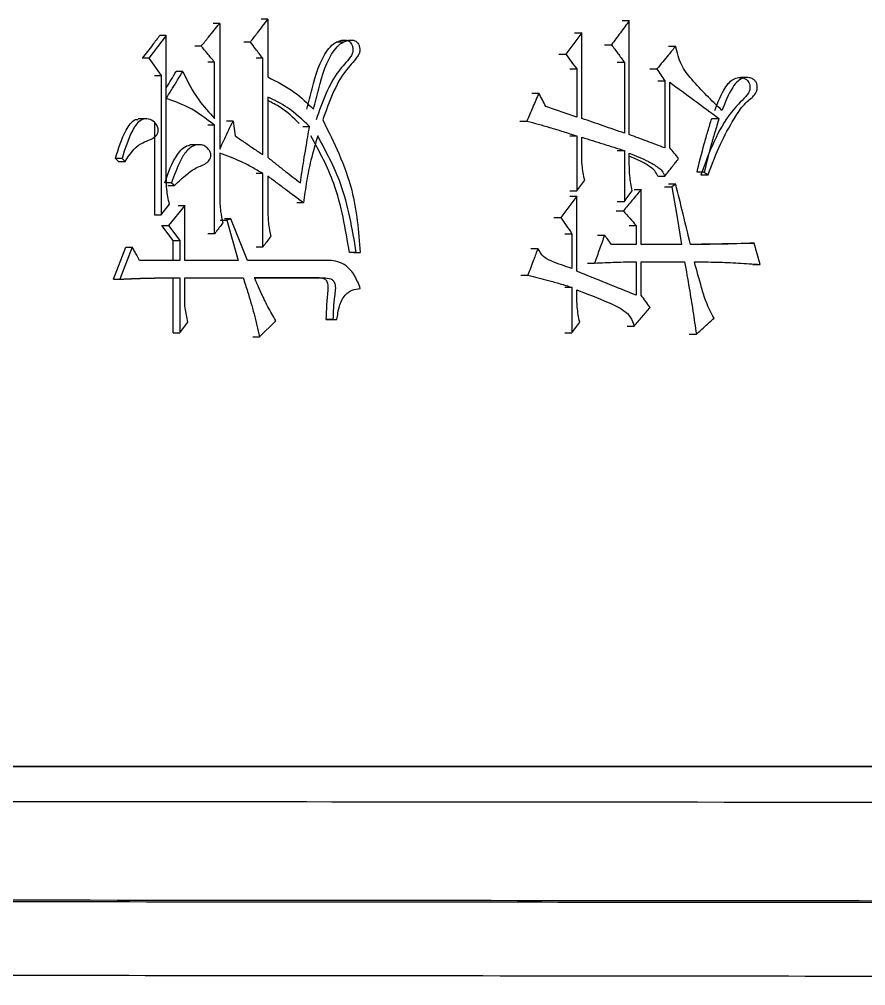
# Model space of a CAD drawing. Header units: millimetres. Extents: x 2271 to 4415, y 823 to 2339.
# Drawn here: x 3161.95 to 3168.79, y 1039.03 to 1046.84 of the extents above; entities that cross this region are included whole.
import ezdxf

# ---------------------------------------------------------------- set-up
doc = ezdxf.new("R2010")
doc.units = ezdxf.units.MM

msp = doc.modelspace()

# ---------------------------------------------------------------- linework, layer by layer
at = {"color": 7, "linetype": 'Continuous', "lineweight": 25}
for p, q in [((3163.956, 1046.8378), (3163.9021, 1046.8378)), ((3163.956, 1046.8378), (3163.956, 1046.3726)), ((3166.8194, 1046.827), (3166.8768, 1046.827)), ((3166.8768, 1045.9075), (3166.8768, 1046.827)), ((3163.5677, 1046.8053), (3163.5143, 1046.8053)), ((3163.5677, 1046.8053), (3163.5677, 1045.7885)), ((3163.1363, 1046.708), (3162.9949, 1046.5241)), ((3163.1363, 1046.708), (3163.0835, 1046.708)), ((3163.1363, 1046.1996), (3163.1363, 1046.708)), ((3166.4352, 1046.7296), (3166.4922, 1046.7296)), ((3166.4922, 1046.0373), (3166.4922, 1046.7296)), ((3163.4186, 1046.6214), (3163.3654, 1046.6214)), ((3163.8157, 1046.6539), (3163.762, 1046.6539)), ((3164.5638, 1046.6527), (3164.5088, 1046.6527)), ((3166.6755, 1046.6323), (3166.7328, 1046.6323)), ((3167.194, 1046.6215), (3167.2519, 1046.6215)), ((3162.9949, 1046.5241), (3162.9423, 1046.5241)), ((3162.9949, 1046.5241), (3163.0948, 1046.3835)), ((3163.9148, 1046.5241), (3163.8609, 1046.5241)), ((3163.9148, 1045.7452), (3163.9148, 1046.5241)), ((3166.3068, 1046.5566), (3166.3636, 1046.5566)), ((3163.5263, 1046.4916), (3163.473, 1046.4916)), ((3163.5263, 1046.0373), (3163.5263, 1046.4916)), ((3166.3951, 1046.4376), (3166.452, 1046.4376)), ((3166.452, 1046.4376), (3166.452, 1046.0481)), ((3166.8368, 1046.4917), (3166.8368, 1045.9183)), ((3167.0427, 1046.4376), (3167.1004, 1046.4376)), ((3163.042, 1046.3835), (3163.0948, 1046.3835)), ((3163.0948, 1046.3835), (3163.0948, 1045.2585)), ((3163.2693, 1046.4159), (3163.2162, 1046.4159)), ((3167.8332, 1046.3671), (3167.7743, 1046.3671)), ((3167.1065, 1046.3402), (3167.1642, 1046.3402)), ((3167.1642, 1046.3402), (3167.1642, 1045.7993)), ((3167.2041, 1045.7993), (3167.2041, 1046.3294)), ((3163.956, 1046.2104), (3163.956, 1045.7236)), ((3166.0897, 1046.2429), (3166.1462, 1046.2429)), ((3163.1363, 1045.5613), (3163.1363, 1046.1994)), ((3162.9624, 1046.0338), (3162.9095, 1046.0338)), ((3163.042, 1046.004), (3163.042, 1045.2585)), ((3163.5263, 1045.9832), (3163.473, 1045.9832)), ((3163.5263, 1045.107), (3163.5263, 1045.9832)), ((3163.6752, 1046.0157), (3163.6217, 1046.0157)), ((3164.2392, 1045.9724), (3164.2935, 1045.9724)), ((3165.993, 1046.0157), (3166.0494, 1046.0157)), ((3167.5432, 1046.0373), (3167.6015, 1046.0373)), ((3166.452, 1045.8967), (3166.452, 1045.4532)), ((3163.3807, 1045.8231), (3163.3272, 1045.8231)), ((3166.4922, 1045.7561), (3166.4922, 1045.8859)), ((3163.5677, 1045.7561), (3163.5677, 1045.4099)), ((3166.7795, 1045.7777), (3166.8368, 1045.7777)), ((3166.8368, 1045.7777), (3166.8368, 1045.3667)), ((3166.8768, 1045.6695), (3166.8768, 1045.7561)), ((3162.751, 1045.6911), (3162.7259, 1045.7128)), ((3162.751, 1045.6911), (3162.8034, 1045.6911)), ((3162.7783, 1045.7128), (3162.8034, 1045.6911)), ((3163.9148, 1045.5938), (3163.8609, 1045.5938)), ((3163.9148, 1044.9988), (3163.9148, 1045.5938)), ((3167.4825, 1045.6046), (3167.4243, 1045.6046)), ((3167.4825, 1045.6046), (3167.5142, 1045.583)), ((3163.956, 1045.5722), (3163.956, 1045.3017)), ((3167.1061, 1045.5721), (3167.1642, 1045.5721)), ((3167.2519, 1045.5073), (3167.194, 1045.5073)), ((3167.2519, 1045.5073), (3167.22, 1045.4856)), ((3163.1498, 1045.4965), (3163.2028, 1045.4965)), ((3166.9152, 1045.464), (3166.9727, 1045.464)), ((3166.9727, 1045.0205), (3166.9727, 1045.464)), ((3167.1622, 1045.4856), (3167.22, 1045.4856)), ((3163.0948, 1045.2585), (3163.1613, 1045.345)), ((3164.2442, 1045.3558), (3164.19, 1045.3558)), ((3166.3951, 1045.4099), (3166.452, 1045.4099)), ((3166.452, 1044.8042), (3166.452, 1045.4099)), ((3163.2859, 1045.3342), (3163.153, 1045.1719)), ((3163.2328, 1045.3342), (3163.2859, 1045.3342)), ((3163.2859, 1044.8907), (3163.2859, 1045.3342)), ((3166.7715, 1045.2909), (3166.8289, 1045.2909)), ((3163.042, 1045.2585), (3163.0948, 1045.2585)), ((3163.5722, 1045.2152), (3163.6256, 1045.2152)), ((3163.6587, 1045.226), (3163.6052, 1045.226)), ((3163.6587, 1045.226), (3163.6256, 1045.2152)), ((3163.6256, 1045.2152), (3163.7166, 1044.8907)), ((3163.7909, 1044.8907), (3163.6587, 1045.226)), ((3166.2666, 1045.2368), (3166.3234, 1045.2368)), ((3163.1001, 1045.1719), (3163.153, 1045.1719)), ((3163.1914, 1045.0529), (3163.1001, 1045.1719)), ((3163.153, 1045.1719), (3163.2443, 1045.0529)), ((3166.8753, 1045.1719), (3166.9328, 1045.1719)), ((3166.9328, 1045.1719), (3166.9328, 1045.0205)), ((3163.1914, 1045.0529), (3163.2443, 1045.0529)), ((3163.1914, 1044.8907), (3163.1914, 1045.0529)), ((3163.2443, 1045.0529), (3163.2443, 1044.8907)), ((3163.5263, 1045.107), (3163.473, 1045.107)), ((3166.355, 1045.107), (3166.4119, 1045.107)), ((3166.4119, 1045.107), (3166.4119, 1044.8258)), ((3166.6195, 1045.0962), (3166.6767, 1045.0962)), ((3167.692, 1045.0264), (3167.8275, 1045.0313)), ((3167.8275, 1045.0313), (3167.8865, 1045.0313)), ((3162.7093, 1044.7392), (3162.8092, 1044.9988)), ((3162.8617, 1044.9988), (3162.7616, 1044.7392)), ((3162.8092, 1044.9988), (3162.8617, 1044.9988)), ((3163.9148, 1044.9988), (3163.8609, 1044.9988)), ((3164.6707, 1044.9556), (3164.6159, 1044.9556)), ((3164.6487, 1044.9556), (3164.7035, 1044.9556)), ((3164.6708, 1044.9556), (3164.7035, 1044.9556)), ((3166.0817, 1044.9882), (3166.1382, 1044.9882)), ((3166.9328, 1045.0205), (3166.7328, 1045.0205)), ((3167.2996, 1045.0205), (3166.9727, 1045.0205)), ((3163.2443, 1044.8907), (3162.92, 1044.8907)), ((3163.7166, 1044.8907), (3163.2859, 1044.8907)), ((3164.4496, 1044.8907), (3163.7909, 1044.8907)), ((3166.9328, 1044.8799), (3166.9328, 1044.6094)), ((3166.9727, 1044.8799), (3167.3235, 1044.8799)), ((3166.9727, 1044.6094), (3166.9727, 1044.8799)), ((3167.2655, 1044.8799), (3167.3235, 1044.8799)), ((3166.5394, 1044.8691), (3166.5965, 1044.8691)), ((3167.8752, 1044.8582), (3167.9339, 1044.8582)), ((3162.7093, 1044.7392), (3162.7616, 1044.7392)), ((3163.1914, 1044.3065), (3163.1914, 1044.75)), ((3163.2443, 1044.75), (3163.2444, 1044.3065)), ((3163.2859, 1044.75), (3163.7579, 1044.75)), ((3163.2859, 1044.5229), (3163.2859, 1044.75)), ((3163.7043, 1044.75), (3163.7579, 1044.75)), ((3163.8487, 1044.75), (3164.4085, 1044.7501)), ((3164.354, 1044.75), (3163.8487, 1044.75)), ((3164.3543, 1044.75), (3164.4088, 1044.7501)), ((3166.0011, 1044.7717), (3166.0575, 1044.7717)), ((3166.4119, 1044.6743), (3166.4119, 1044.3066)), ((3166.452, 1044.6094), (3166.452, 1044.6527)), ((3163.3108, 1044.3931), (3163.2859, 1044.5229)), ((3164.4824, 1044.4147), (3164.4279, 1044.4147)), ((3164.4606, 1044.4147), (3164.5152, 1044.4147)), ((3164.4824, 1044.4147), (3164.5152, 1044.4147)), ((3163.2444, 1044.3065), (3163.3108, 1044.3931)), ((3163.89, 1044.2741), (3164.022, 1044.4039)), ((3166.8593, 1044.3606), (3166.9168, 1044.3606)), ((3163.8362, 1044.2741), (3163.89, 1044.2741)), ((3167.3608, 1044.2957), (3167.4189, 1044.2957))]:
    msp.add_line(p, q, dxfattribs=at)
at = {"color": 7, "linetype": 'Continuous', "lineweight": 25, "flags": 128}
for points in [[(3166.7795, 1046.4917), (3166.808, 1046.4917), (3166.8368, 1046.4917)], [(3163.6752, 1046.0157), (3163.6835, 1045.9562), (3163.6918, 1045.8967)], [(3166.3951, 1045.8967), (3166.4112, 1045.8967), (3166.4274, 1045.8967), (3166.452, 1045.8967)], [(3162.7783, 1045.7128), (3162.7586, 1045.7128), (3162.7422, 1045.7128), (3162.7259, 1045.7128)], [(3167.456, 1045.583), (3167.4703, 1045.583), (3167.485, 1045.583), (3167.4996, 1045.583), (3167.5142, 1045.583)], [(3163.1779, 1045.5181), (3163.1586, 1045.5181), (3163.1418, 1045.5181), (3163.125, 1045.5181)], [(3163.1779, 1045.5181), (3163.1903, 1045.5073), (3163.2028, 1045.4965)], [(3166.3951, 1045.4532), (3166.4093, 1045.4532), (3166.4237, 1045.4532), (3166.452, 1045.4532)], [(3167.22, 1045.4856), (3167.2598, 1045.2531), (3167.2996, 1045.0205)], [(3166.7795, 1045.3667), (3166.7938, 1045.3667), (3166.8083, 1045.3667), (3166.8368, 1045.3667)], [(3167.9339, 1044.8582), (3167.9102, 1044.9448), (3167.8865, 1045.0313)], [(3166.355, 1044.6743), (3166.3694, 1044.6743), (3166.3841, 1044.6743), (3166.4119, 1044.6743)], [(3163.1914, 1044.3065), (3163.2046, 1044.3065), (3163.2179, 1044.3065), (3163.2444, 1044.3065)], [(3166.355, 1044.3066), (3166.3692, 1044.3066), (3166.3836, 1044.3066), (3166.4119, 1044.3066)]]:
    msp.add_lwpolyline(points, dxfattribs=at)
at = {"color": 7, "linetype": 'Continuous', "lineweight": 25}
for points, knots in [([(3163.8157, 1046.6539), (3163.8348, 1046.6789), (3163.8677, 1046.722), (3163.9144, 1046.7833), (3163.9421, 1046.8196), (3163.956, 1046.8378)], [0, 0, 0, 0, 0.407195, 0.703597, 1, 1, 1, 1]), ([(3166.8768, 1046.827), (3166.8528, 1046.7945), (3166.8049, 1046.7296), (3166.7568, 1046.6647), (3166.7328, 1046.6323)], [0, 0, 0, 0, 0.5, 1, 1, 1, 1]), ([(3163.4186, 1046.6214), (3163.4383, 1046.6457), (3163.473, 1046.6885), (3163.5227, 1046.7498), (3163.5527, 1046.7868), (3163.5677, 1046.8053)], [0, 0, 0, 0, 0.396526, 0.698263, 1, 1, 1, 1]), ([(3163.0835, 1046.708), (3163.0643, 1046.683), (3163.0312, 1046.6399), (3162.9841, 1046.5786), (3162.9562, 1046.5422), (3162.9423, 1046.5241)], [0, 0, 0, 0, 0.407433, 0.703716, 1, 1, 1, 1]), ([(3164.272, 1046.113), (3164.2857, 1046.1676), (3164.3267, 1046.3324), (3164.3824, 1046.5277), (3164.4851, 1046.644), (3164.5371, 1046.6667), (3164.5778, 1046.672), (3164.6036, 1046.6671), (3164.6217, 1046.6551), (3164.6344, 1046.6375), (3164.643, 1046.6147), (3164.646, 1046.5876), (3164.6395, 1046.5572), (3164.6006, 1046.4991), (3164.5127, 1046.412), (3164.4205, 1046.2374), (3164.3714, 1046.0987), (3164.3457, 1046.0264)], [0, 0, 0, 0, 0.113914, 0.343514, 0.39365, 0.444093, 0.471622, 0.490424, 0.505143, 0.519852, 0.535775, 0.554403, 0.572991, 0.596467, 0.700314, 0.843728, 1, 1, 1, 1]), ([(3164.3264, 1046.113), (3164.3401, 1046.1676), (3164.3812, 1046.3324), (3164.437, 1046.5277), (3164.5398, 1046.6441), (3164.5919, 1046.6667), (3164.6327, 1046.672), (3164.6585, 1046.667), (3164.6766, 1046.6551), (3164.6893, 1046.6374), (3164.6979, 1046.6146), (3164.7008, 1046.5876), (3164.6944, 1046.5571), (3164.6554, 1046.499), (3164.5673, 1046.4119), (3164.4751, 1046.2373), (3164.4259, 1046.0987), (3164.4002, 1046.0264)], [0, 0, 0, 0, 0.113866, 0.34337, 0.39359, 0.444116, 0.471653, 0.490478, 0.50521, 0.519932, 0.535866, 0.554481, 0.573032, 0.596509, 0.70042, 0.843829, 1, 1, 1, 1]), ([(3166.4922, 1046.7296), (3166.4708, 1046.7008), (3166.4279, 1046.6431), (3166.3851, 1046.5854), (3166.3636, 1046.5566)], [0, 0, 0, 0, 0.5, 1, 1, 1, 1]), ([(3163.5263, 1046.4916), (3163.5163, 1046.5037), (3163.4964, 1046.5277), (3163.4605, 1046.571), (3163.4345, 1046.6022), (3163.4186, 1046.6214)], [0, 0, 0, 0, 0.277776, 0.555554, 1, 1, 1, 1]), ([(3163.9148, 1046.5241), (3163.9052, 1046.5366), (3163.8862, 1046.5615), (3163.8532, 1046.6048), (3163.8297, 1046.6356), (3163.8157, 1046.6539)], [0, 0, 0, 0, 0.2884326, 0.5768652, 1, 1, 1, 1]), ([(3166.7328, 1046.6323), (3166.7501, 1046.6088), (3166.7848, 1046.562), (3166.8195, 1046.5151), (3166.8368, 1046.4917)], [0, 0, 0, 0, 0.499999, 1, 1, 1, 1]), ([(3167.2519, 1046.6215), (3167.2324, 1046.5978), (3167.1974, 1046.5553), (3167.147, 1046.494), (3167.116, 1046.4564), (3167.1004, 1046.4376)], [0, 0, 0, 0, 0.386049, 0.693024, 1, 1, 1, 1]), ([(3167.6253, 1046.1022), (3167.5422, 1046.1823), (3167.426, 1046.2942), (3167.2888, 1046.4666), (3167.2643, 1046.5694), (3167.2519, 1046.6215)], [0, 0, 0, 0, 0.553442, 0.773992, 1, 1, 1, 1]), ([(3166.3636, 1046.5566), (3166.3784, 1046.5367), (3166.4078, 1046.4971), (3166.4373, 1046.4574), (3166.452, 1046.4376)], [0, 0, 0, 0, 0.499999, 1, 1, 1, 1]), ([(3167.1004, 1046.4376), (3167.1111, 1046.4213), (3167.1323, 1046.3889), (3167.1536, 1046.3564), (3167.1642, 1046.3402)], [0, 0, 0, 0, 0.499999, 1, 1, 1, 1]), ([(3163.1363, 1046.1995), (3163.153, 1046.2267), (3163.1836, 1046.2765), (3163.2279, 1046.3486), (3163.2555, 1046.3935), (3163.2693, 1046.4159)], [0, 0, 0, 0, 0.377948, 0.688974, 1, 1, 1, 1]), ([(3163.1363, 1046.2857), (3163.1492, 1046.3066), (3163.1759, 1046.3501), (3163.2025, 1046.3935), (3163.2162, 1046.4159)], [0, 0, 0, 0, 0.483308, 1, 1, 1, 1]), ([(3163.2693, 1046.4159), (3163.3087, 1046.3364), (3163.3788, 1046.195), (3163.4814, 1046.0853), (3163.5263, 1046.0373)], [0, 0, 0, 0, 0.562196, 1, 1, 1, 1]), ([(3163.956, 1046.3726), (3164.0301, 1046.335), (3164.1634, 1046.2675), (3164.2763, 1046.1605), (3164.3264, 1046.113)], [0, 0, 0, 0, 0.556253, 1, 1, 1, 1]), ([(3167.5666, 1046.1022), (3167.589, 1046.1582), (3167.6199, 1046.2352), (3167.6728, 1046.3182), (3167.7141, 1046.3564), (3167.7595, 1046.3696), (3167.7972, 1046.3657), (3167.8234, 1046.3533), (3167.8392, 1046.3374), (3167.8486, 1046.317), (3167.8526, 1046.2932), (3167.8506, 1046.2679), (3167.8395, 1046.239), (3167.7868, 1046.181), (3167.6133, 1046.009), (3167.5235, 1045.7663), (3167.4557, 1045.583)], [0, 0, 0, 0, 0.133499, 0.184051, 0.225722, 0.267722, 0.304937, 0.324851, 0.341374, 0.357927, 0.374455, 0.392764, 0.411749, 0.441496, 0.578283, 1, 1, 1, 1]), ([(3167.5142, 1045.583), (3167.5455, 1045.667), (3167.6043, 1045.825), (3167.7053, 1046.0065), (3167.7804, 1046.127), (3167.8361, 1046.1801), (3167.8743, 1046.2109), (3167.8999, 1046.2402), (3167.9106, 1046.2725), (3167.9114, 1046.2994), (3167.9052, 1046.3247), (3167.8926, 1046.3446), (3167.8721, 1046.3597), (3167.8401, 1046.3689), (3167.7976, 1046.3665), (3167.75, 1046.3398), (3167.6854, 1046.254), (3167.6509, 1046.167), (3167.6253, 1046.1022)], [0, 0, 0, 0, 0.197624, 0.371591, 0.471167, 0.521337, 0.556787, 0.592598, 0.61138, 0.630161, 0.649113, 0.666951, 0.682877, 0.711545, 0.752921, 0.793459, 0.846543, 1, 1, 1, 1]), ([(3167.2041, 1046.3294), (3167.2704, 1046.2807), (3167.4031, 1046.1834), (3167.5354, 1046.086), (3167.6015, 1046.0373)], [0, 0, 0, 0, 0.5, 1, 1, 1, 1]), ([(3164.2935, 1045.9724), (3164.2353, 1046.0277), (3164.132, 1046.1257), (3164.0094, 1046.1847), (3163.956, 1046.2104)], [0, 0, 0, 0, 0.563785, 1, 1, 1, 1]), ([(3166.1462, 1046.2429), (3166.1301, 1046.205), (3166.0979, 1046.1293), (3166.0656, 1046.0535), (3166.0494, 1046.0157)], [0, 0, 0, 0, 0.499999, 1, 1, 1, 1]), ([(3166.2026, 1046.1347), (3166.1932, 1046.1527), (3166.1744, 1046.1888), (3166.1556, 1046.2248), (3166.1462, 1046.2429)], [0, 0, 0, 0, 0.499998, 1, 1, 1, 1]), ([(3163.5263, 1045.9832), (3163.4575, 1046.0354), (3163.3356, 1046.1279), (3163.1968, 1046.1777), (3163.1363, 1046.1994)], [0, 0, 0, 0, 0.564258, 1, 1, 1, 1]), ([(3164.2103, 1045.9969), (3164.1616, 1046.0437), (3164.0836, 1046.1188), (3163.9909, 1046.1642), (3163.956, 1046.1813)], [0, 0, 0, 0, 0.623667, 1, 1, 1, 1]), ([(3166.452, 1046.0481), (3166.4105, 1046.0626), (3166.3275, 1046.0914), (3166.2442, 1046.1203), (3166.2026, 1046.1347)], [0, 0, 0, 0, 0.499999, 1, 1, 1, 1]), ([(3162.7259, 1045.7128), (3162.7501, 1045.793), (3162.7803, 1045.8936), (3162.8424, 1045.994), (3162.8774, 1046.0302), (3162.9022, 1046.0297), (3162.9092, 1046.0296)], [0, 0, 0, 0, 0.6257746, 0.7857745, 0.9395829, 1, 1, 1, 1]), ([(3162.8034, 1045.6911), (3162.8408, 1045.747), (3162.9069, 1045.8458), (3163.0235, 1045.8642), (3163.0626, 1045.9081), (3163.0698, 1045.9216), (3163.0725, 1045.9375), (3163.0701, 1045.9594), (3163.0602, 1045.9849), (3163.0343, 1046.015), (3162.9933, 1046.0359), (3162.9388, 1046.0342), (3162.8948, 1045.9952), (3162.833, 1045.8922), (3162.8025, 1045.7923), (3162.7783, 1045.7128)], [0, 0, 0, 0, 0.207477, 0.366822, 0.383118, 0.39879, 0.41441, 0.430881, 0.46509, 0.497024, 0.558703, 0.619218, 0.681584, 0.746434, 1, 1, 1, 1]), ([(3163.5677, 1045.7885), (3163.5816, 1045.8179), (3163.6065, 1045.8704), (3163.6423, 1045.9461), (3163.6643, 1045.9925), (3163.6752, 1046.0157)], [0, 0, 0, 0, 0.387874, 0.693937, 1, 1, 1, 1]), ([(3164.2195, 1045.5181), (3164.2285, 1045.5785), (3164.2423, 1045.6722), (3164.2633, 1045.7956), (3164.2788, 1045.8867), (3164.2887, 1045.9446), (3164.2935, 1045.9724)], [0, 0, 0, 0, 0.397437, 0.617017, 0.815711, 1, 1, 1, 1]), ([(3164.4002, 1046.0264), (3164.4916, 1045.8419), (3164.6565, 1045.5093), (3164.689, 1045.1261), (3164.7035, 1044.9556)], [0, 0, 0, 0, 0.554855, 1, 1, 1, 1]), ([(3166.0494, 1046.0157), (3166.1105, 1045.9994), (3166.2086, 1045.9731), (3166.3425, 1045.9318), (3166.4155, 1045.9084), (3166.452, 1045.8967)], [0, 0, 0, 0, 0.452168, 0.726066, 1, 1, 1, 1]), ([(3166.8368, 1045.9183), (3166.7795, 1045.9382), (3166.6648, 1045.9778), (3166.5497, 1046.0175), (3166.4922, 1046.0373)], [0, 0, 0, 0, 0.5, 1, 1, 1, 1]), ([(3167.424, 1045.6046), (3167.4427, 1045.6808), (3167.47, 1045.7917), (3167.5119, 1045.935), (3167.5325, 1046.0032), (3167.5428, 1046.0373)], [0, 0, 0, 0, 0.52212, 0.761035, 1, 1, 1, 1]), ([(3167.6015, 1046.0373), (3167.5902, 1046.0001), (3167.5677, 1045.9256), (3167.526, 1045.7821), (3167.4996, 1045.6744), (3167.4825, 1045.6046)], [0, 0, 0, 0, 0.260983, 0.521979, 1, 1, 1, 1]), ([(3163.6918, 1045.8967), (3163.7164, 1045.8799), (3163.766, 1045.8463), (3163.8403, 1045.7959), (3163.8899, 1045.7621), (3163.9148, 1045.7452)], [0, 0, 0, 0, 0.331513, 0.665756, 1, 1, 1, 1]), ([(3164.3592, 1045.8966), (3164.3401, 1045.8319), (3164.3047, 1045.7117), (3164.2678, 1045.5303), (3164.2521, 1045.4141), (3164.2442, 1045.3558)], [0, 0, 0, 0, 0.368096, 0.683267, 1, 1, 1, 1]), ([(3164.6159, 1044.9556), (3164.5842, 1045.146), (3164.528, 1045.4831), (3164.3725, 1045.7712), (3164.3048, 1045.8966)], [0, 0, 0, 0, 0.56483, 1, 1, 1, 1]), ([(3164.6707, 1044.9556), (3164.639, 1045.146), (3164.5827, 1045.4831), (3164.427, 1045.7712), (3164.3592, 1045.8966)], [0, 0, 0, 0, 0.564773, 1, 1, 1, 1]), ([(3167.1642, 1045.7993), (3167.1164, 1045.8174), (3167.0207, 1045.8534), (3166.9248, 1045.8895), (3166.8768, 1045.9075)], [0, 0, 0, 0, 0.5000003, 1, 1, 1, 1]), ([(3163.125, 1045.5181), (3163.1526, 1045.5991), (3163.1873, 1045.7007), (3163.2626, 1045.7934), (3163.2999, 1045.8194), (3163.3226, 1045.8204), (3163.3273, 1045.8206)], [0, 0, 0, 0, 0.639268, 0.801158, 0.95821, 1, 1, 1, 1]), ([(3163.2028, 1045.4965), (3163.236, 1045.5284), (3163.2942, 1045.5844), (3163.3861, 1045.6482), (3163.4591, 1045.6677), (3163.4889, 1045.708), (3163.4964, 1045.7266), (3163.498, 1045.7451), (3163.4934, 1045.7641), (3163.4799, 1045.7877), (3163.4556, 1045.8117), (3163.4196, 1045.8267), (3163.3797, 1045.8253), (3163.3376, 1045.8094), (3163.2899, 1045.7684), (3163.2335, 1045.669), (3163.2001, 1045.5784), (3163.1779, 1045.5181)], [0, 0, 0, 0, 0.148754, 0.260728, 0.372296, 0.394322, 0.416456, 0.432197, 0.447933, 0.473769, 0.515229, 0.556405, 0.603707, 0.651901, 0.70837, 0.805731, 1, 1, 1, 1]), ([(3166.4922, 1045.8859), (3166.5497, 1045.8679), (3166.6648, 1045.8318), (3166.7795, 1045.7957), (3166.8368, 1045.7777)], [0, 0, 0, 0, 0.5, 1, 1, 1, 1]), ([(3163.9148, 1045.5938), (3163.8858, 1045.6108), (3163.8279, 1045.6447), (3163.7137, 1045.704), (3163.6252, 1045.7355), (3163.5677, 1045.7561)], [0, 0, 0, 0, 0.2594794, 0.5190273, 1, 1, 1, 1]), ([(3166.5163, 1045.5397), (3166.5083, 1045.5795), (3166.494, 1045.6506), (3166.4928, 1045.7238), (3166.4922, 1045.7561)], [0, 0, 0, 0, 0.558835, 1, 1, 1, 1]), ([(3166.8768, 1045.7561), (3166.9291, 1045.7359), (3167.0088, 1045.7051), (3167.0952, 1045.6532), (3167.1437, 1045.6165), (3167.1573, 1045.587), (3167.1642, 1045.5722)], [0, 0, 0, 0, 0.494008, 0.754052, 0.875824, 1, 1, 1, 1]), ([(3167.2757, 1045.7128), (3167.2638, 1045.7272), (3167.2399, 1045.7561), (3167.216, 1045.7849), (3167.2041, 1045.7993)], [0, 0, 0, 0, 0.500001, 1, 1, 1, 1]), ([(3163.956, 1045.7236), (3163.9798, 1045.7044), (3164.0273, 1045.6659), (3164.1148, 1045.5968), (3164.1793, 1045.5483), (3164.2195, 1045.5181)], [0, 0, 0, 0, 0.273449, 0.546904, 1, 1, 1, 1]), ([(3167.1061, 1045.5722), (3167.0992, 1045.587), (3167.0857, 1045.6165), (3167.0371, 1045.6531), (3166.9694, 1045.6947), (3166.9094, 1045.7184), (3166.8768, 1045.7312)], [0, 0, 0, 0, 0.152424, 0.301831, 0.620832, 1, 1, 1, 1]), ([(3166.9008, 1045.4532), (3166.8929, 1045.493), (3166.8786, 1045.5641), (3166.8774, 1045.6373), (3166.8768, 1045.6695)], [0, 0, 0, 0, 0.558835, 1, 1, 1, 1]), ([(3167.1642, 1045.5722), (3167.1738, 1045.5842), (3167.1929, 1045.6083), (3167.2301, 1045.6552), (3167.2577, 1045.69), (3167.2757, 1045.7128)], [0, 0, 0, 0, 0.257094, 0.514188, 1, 1, 1, 1]), ([(3163.1613, 1045.345), (3163.153, 1045.3848), (3163.1382, 1045.4559), (3163.1369, 1045.5291), (3163.1363, 1045.5613)], [0, 0, 0, 0, 0.558836, 1, 1, 1, 1]), ([(3164.2442, 1045.3558), (3164.1959, 1045.3922), (3164.1237, 1045.4464), (3164.0276, 1045.5185), (3163.9799, 1045.5543), (3163.956, 1045.5722)], [0, 0, 0, 0, 0.503826, 0.751913, 1, 1, 1, 1]), ([(3166.452, 1045.4532), (3166.4627, 1045.4676), (3166.4842, 1045.4965), (3166.5056, 1045.5253), (3166.5163, 1045.5397)], [0, 0, 0, 0, 0.5, 1, 1, 1, 1]), ([(3167.3712, 1045.0205), (3167.3513, 1045.1016), (3167.3116, 1045.2639), (3167.2718, 1045.4262), (3167.2519, 1045.5073)], [0, 0, 0, 0, 0.5, 1, 1, 1, 1]), ([(3166.9727, 1045.464), (3166.9488, 1045.4352), (3166.9008, 1045.3775), (3166.8528, 1045.3198), (3166.8289, 1045.2909)], [0, 0, 0, 0, 0.5, 1, 1, 1, 1]), ([(3166.8368, 1045.3667), (3166.8475, 1045.3811), (3166.8688, 1045.4099), (3166.8902, 1045.4388), (3166.9008, 1045.4532)], [0, 0, 0, 0, 0.4999996, 1, 1, 1, 1]), ([(3163.5677, 1045.4099), (3163.5687, 1045.3688), (3163.5704, 1045.2956), (3163.5858, 1045.2247), (3163.5925, 1045.1936)], [0, 0, 0, 0, 0.5610721, 1, 1, 1, 1]), ([(3166.452, 1045.4099), (3166.4306, 1045.3811), (3166.3878, 1045.3234), (3166.3449, 1045.2657), (3166.3234, 1045.2368)], [0, 0, 0, 0, 0.5, 1, 1, 1, 1]), ([(3163.956, 1045.3017), (3163.957, 1045.2606), (3163.9587, 1045.1874), (3163.974, 1045.1165), (3163.9807, 1045.0854)], [0, 0, 0, 0, 0.561072, 1, 1, 1, 1]), ([(3166.8289, 1045.2909), (3166.8462, 1045.2711), (3166.8808, 1045.2314), (3166.9155, 1045.1918), (3166.9328, 1045.1719)], [0, 0, 0, 0, 0.499998, 1, 1, 1, 1]), ([(3163.5925, 1045.1936), (3163.5831, 1045.1812), (3163.5673, 1045.1606), (3163.5452, 1045.1318), (3163.5326, 1045.1153), (3163.5263, 1045.107)], [0, 0, 0, 0, 0.428361, 0.714181, 1, 1, 1, 1]), ([(3166.3234, 1045.2368), (3166.3381, 1045.2152), (3166.3676, 1045.1719), (3166.3971, 1045.1287), (3166.4119, 1045.107)], [0, 0, 0, 0, 0.499998, 1, 1, 1, 1]), ([(3163.9807, 1045.0854), (3163.9713, 1045.073), (3163.9556, 1045.0524), (3163.9336, 1045.0236), (3163.921, 1045.0071), (3163.9148, 1044.9988)], [0, 0, 0, 0, 0.428361, 0.714181, 1, 1, 1, 1]), ([(3166.6767, 1045.0962), (3166.6634, 1045.0584), (3166.6366, 1044.9826), (3166.6099, 1044.9069), (3166.5965, 1044.8691)], [0, 0, 0, 0, 0.499999, 1, 1, 1, 1]), ([(3166.7328, 1045.0205), (3166.7235, 1045.0331), (3166.7048, 1045.0584), (3166.6861, 1045.0836), (3166.6767, 1045.0962)], [0, 0, 0, 0, 0.500001, 1, 1, 1, 1]), ([(3167.8865, 1045.0313), (3167.7929, 1045.0273), (3167.6968, 1045.0232), (3167.5981, 1045.0218), (3167.5908, 1045.0217), (3167.5834, 1045.0216), (3167.5761, 1045.0215), (3167.5688, 1045.0214), (3167.5615, 1045.0213), (3167.5542, 1045.0212), (3167.5469, 1045.0212), (3167.5371, 1045.0211), (3167.5274, 1045.021), (3167.5176, 1045.0209), (3167.5103, 1045.0209), (3167.503, 1045.0208), (3167.4957, 1045.0208), (3167.4884, 1045.0208), (3167.4811, 1045.0207), (3167.4737, 1045.0207), (3167.464, 1045.0207), (3167.4542, 1045.0206), (3167.4445, 1045.0206), (3167.4371, 1045.0206), (3167.4298, 1045.0206), (3167.4225, 1045.0206), (3167.4152, 1045.0206), (3167.4079, 1045.0205), (3167.4005, 1045.0205), (3167.3932, 1045.0205), (3167.3834, 1045.0205), (3167.3761, 1045.0205), (3167.3712, 1045.0205)], [0, 0, 0, 0, 0.54643, 0.560604, 0.574777, 0.588951, 0.603124, 0.617298, 0.631471, 0.645645, 0.659818, 0.673992, 0.702338, 0.716512, 0.730685, 0.744859, 0.759032, 0.773206, 0.787379, 0.801553, 0.815726, 0.844073, 0.858247, 0.87242, 0.886594, 0.900767, 0.914941, 0.929114, 0.943288, 0.957461, 0.971635, 1, 1, 1, 1]), ([(3162.92, 1044.8907), (3162.9124, 1044.9047), (3162.8989, 1044.9298), (3162.8795, 1044.9659), (3162.8676, 1044.9878), (3162.8617, 1044.9988)], [0, 0, 0, 0, 0.39045, 0.695224, 1, 1, 1, 1]), ([(3166.1382, 1044.9881), (3166.1268, 1044.9574), (3166.1076, 1044.906), (3166.0807, 1044.8339), (3166.0652, 1044.7924), (3166.0575, 1044.7717)], [0, 0, 0, 0, 0.425233, 0.712616, 1, 1, 1, 1]), ([(3166.4119, 1044.8258), (3166.3567, 1044.8445), (3166.2797, 1044.8707), (3166.1784, 1044.9156), (3166.1517, 1044.9637), (3166.1382, 1044.9881)], [0, 0, 0, 0, 0.554938, 0.774738, 1, 1, 1, 1]), ([(3167.6923, 1045.0257), (3167.6909, 1045.0257), (3167.6853, 1045.0255), (3167.6306, 1045.0237), (3167.5438, 1045.0219), (3167.4521, 1045.021), (3167.3989, 1045.0207), (3167.3766, 1045.0207), (3167.3712, 1045.0206)], [0, 0, 0, 0, 0.0351185, 0.1395016, 0.536343, 0.8228396, 0.9570858, 1, 1, 1, 1]), ([(3164.7036, 1044.6635), (3164.6901, 1044.6996), (3164.6634, 1044.7707), (3164.5972, 1044.8461), (3164.5224, 1044.8858), (3164.4737, 1044.889), (3164.4496, 1044.8907)], [0, 0, 0, 0, 0.291064, 0.572494, 0.787521, 1, 1, 1, 1]), ([(3166.5965, 1044.8691), (3166.6251, 1044.8706), (3166.6823, 1044.8738), (3166.7944, 1044.8782), (3166.8779, 1044.8792), (3166.9328, 1044.8799)], [0, 0, 0, 0, 0.254777, 0.50956, 1, 1, 1, 1]), ([(3167.3235, 1044.8799), (3167.3362, 1044.8088), (3167.3598, 1044.6762), (3167.3911, 1044.4814), (3167.4096, 1044.3576), (3167.4189, 1044.2957)], [0, 0, 0, 0, 0.366425, 0.683185, 1, 1, 1, 1]), ([(3167.403, 1044.8799), (3167.4629, 1044.8794), (3167.5816, 1044.8784), (3167.7586, 1044.8701), (3167.8755, 1044.8622), (3167.9339, 1044.8582)], [0, 0, 0, 0, 0.337206, 0.668546, 1, 1, 1, 1]), ([(3167.5616, 1044.4254), (3167.5388, 1044.4682), (3167.4975, 1044.5453), (3167.452, 1044.7019), (3167.4222, 1044.8103), (3167.403, 1044.8799)], [0, 0, 0, 0, 0.308167, 0.555958, 1, 1, 1, 1]), ([(3166.9328, 1044.6094), (3166.8528, 1044.6419), (3166.6929, 1044.7068), (3166.5323, 1044.7717), (3166.452, 1044.8042)], [0, 0, 0, 0, 0.5, 1, 1, 1, 1]), ([(3162.7616, 1044.7392), (3162.7647, 1044.7394), (3162.7709, 1044.7397), (3162.7802, 1044.7401), (3162.7894, 1044.7406), (3162.7972, 1044.741), (3162.8049, 1044.7413), (3162.8111, 1044.7416), (3162.8188, 1044.742), (3162.8265, 1044.7424), (3162.8358, 1044.7428), (3162.8435, 1044.7432), (3162.8512, 1044.7435), (3162.8574, 1044.7438), (3162.8651, 1044.7441), (3162.8713, 1044.7444), (3162.879, 1044.7447), (3162.8867, 1044.745), (3162.896, 1044.7454), (3162.9037, 1044.7457), (3162.9114, 1044.7459), (3162.9176, 1044.7462), (3162.9253, 1044.7464), (3162.933, 1044.7467), (3162.9407, 1044.7469), (3162.9484, 1044.7472), (3162.9561, 1044.7474), (3162.9638, 1044.7476), (3162.9716, 1044.7478), (3162.9777, 1044.7479), (3162.9854, 1044.7481), (3162.9932, 1044.7483), (3163.0009, 1044.7484), (3163.0086, 1044.7486), (3163.0163, 1044.7487), (3163.024, 1044.7488), (3163.0317, 1044.749), (3163.0379, 1044.749), (3163.0456, 1044.7492), (3163.0533, 1044.7493), (3163.061, 1044.7493), (3163.0687, 1044.7494), (3163.0764, 1044.7495), (3163.0841, 1044.7496), (3163.0918, 1044.7496), (3163.0995, 1044.7497), (3163.1072, 1044.7497), (3163.115, 1044.7498), (3163.1211, 1044.7498), (3163.1288, 1044.7499), (3163.1365, 1044.7499), (3163.1442, 1044.7499), (3163.1519, 1044.7499), (3163.1596, 1044.75), (3163.1673, 1044.75), (3163.175, 1044.75), (3163.1812, 1044.75), (3163.1889, 1044.75), (3163.1966, 1044.75), (3163.2043, 1044.75), (3163.212, 1044.75), (3163.2197, 1044.75), (3163.2274, 1044.75), (3163.2356, 1044.75), (3163.2407, 1044.75), (3163.2443, 1044.75)], [0, 0, 0, 0, 0.019168, 0.038335, 0.057502, 0.07667, 0.086254, 0.105421, 0.115005, 0.134172, 0.15334, 0.172507, 0.182091, 0.201259, 0.210842, 0.23001, 0.239594, 0.258761, 0.277929, 0.297096, 0.30668, 0.325847, 0.335431, 0.354599, 0.373766, 0.38335, 0.402517, 0.421685, 0.431268, 0.450436, 0.46002, 0.479187, 0.498355, 0.507938, 0.527106, 0.546273, 0.555857, 0.575025, 0.584608, 0.603776, 0.622943, 0.632527, 0.651695, 0.670862, 0.680446, 0.699613, 0.718781, 0.728365, 0.747532, 0.757116, 0.776283, 0.795451, 0.805034, 0.824202, 0.843369, 0.852953, 0.872121, 0.881704, 0.900872, 0.920039, 0.929623, 0.948791, 0.967958, 0.977542, 1, 1, 1, 1]), ([(3163.7579, 1044.75), (3163.7695, 1044.7133), (3163.8, 1044.6168), (3163.847, 1044.4592), (3163.8757, 1044.3358), (3163.89, 1044.2741)], [0, 0, 0, 0, 0.234581, 0.616855, 1, 1, 1, 1]), ([(3164.022, 1044.4039), (3163.9995, 1044.4411), (3163.9659, 1044.497), (3163.932, 1044.5662), (3163.9155, 1044.6011), (3163.9079, 1044.6173), (3163.9039, 1044.6261), (3163.9016, 1044.6311), (3163.8987, 1044.6374), (3163.8964, 1044.6424), (3163.8936, 1044.6487), (3163.8913, 1044.6537), (3163.889, 1044.6588), (3163.8867, 1044.6638), (3163.8845, 1044.6689), (3163.8817, 1044.6752), (3163.8794, 1044.6802), (3163.8766, 1044.6866), (3163.8744, 1044.6916), (3163.8716, 1044.6979), (3163.8694, 1044.703), (3163.8666, 1044.7093), (3163.8644, 1044.7144), (3163.8616, 1044.7207), (3163.8594, 1044.7258), (3163.8566, 1044.7321), (3163.8544, 1044.7372), (3163.8516, 1044.7436), (3163.8499, 1044.7475), (3163.8487, 1044.75)], [0, 0, 0, 0, 0.340494, 0.510588, 0.595628, 0.638147, 0.648777, 0.670037, 0.680666, 0.701926, 0.712556, 0.733815, 0.744445, 0.755075, 0.776334, 0.786964, 0.808224, 0.818854, 0.840113, 0.850743, 0.872003, 0.882632, 0.903892, 0.914522, 0.935781, 0.946411, 0.967671, 0.9783, 1, 1, 1, 1]), ([(3164.4278, 1044.4147), (3164.4315, 1044.4937), (3164.4359, 1044.5846), (3164.4466, 1044.6859), (3164.4393, 1044.7204), (3164.4063, 1044.7504), (3164.3755, 1044.7502), (3164.354, 1044.75)], [0, 0, 0, 0, 0.575027, 0.661027, 0.741894, 0.819512, 1, 1, 1, 1]), ([(3164.4085, 1044.75), (3164.4277, 1044.7497), (3164.4545, 1044.7493), (3164.4861, 1044.7301), (3164.5088, 1044.6818), (3164.4877, 1044.5715), (3164.4845, 1044.476), (3164.4824, 1044.4147)], [0, 0, 0, 0, 0.1639717, 0.2288935, 0.2960625, 0.5477733, 1, 1, 1, 1]), ([(3166.0575, 1044.7717), (3166.1128, 1044.7582), (3166.1999, 1044.7371), (3166.3177, 1044.7029), (3166.3805, 1044.6839), (3166.4119, 1044.6743)], [0, 0, 0, 0, 0.465077, 0.732516, 1, 1, 1, 1]), ([(3164.5152, 1044.4147), (3164.52, 1044.4507), (3164.5296, 1044.5216), (3164.5721, 1044.6099), (3164.6374, 1044.6577), (3164.6817, 1044.6616), (3164.7036, 1044.6635)], [0, 0, 0, 0, 0.2926241, 0.5766901, 0.7904269, 1, 1, 1, 1]), ([(3166.452, 1044.6527), (3166.5372, 1044.6207), (3166.6669, 1044.572), (3166.8134, 1044.5039), (3166.8905, 1044.4381), (3166.9079, 1044.3867), (3166.9168, 1044.3606)], [0, 0, 0, 0, 0.493619, 0.752072, 0.87418, 1, 1, 1, 1]), ([(3166.4761, 1044.3931), (3166.4682, 1044.4329), (3166.4539, 1044.504), (3166.4526, 1044.5772), (3166.452, 1044.6094)], [0, 0, 0, 0, 0.558835, 1, 1, 1, 1]), ([(3167.0446, 1044.5121), (3167.0326, 1044.5283), (3167.0087, 1044.5608), (3166.9847, 1044.5932), (3166.9727, 1044.6094)], [0, 0, 0, 0, 0.500002, 1, 1, 1, 1]), ([(3166.9168, 1044.3606), (3166.9381, 1044.3859), (3166.9807, 1044.4364), (3167.0233, 1044.4868), (3167.0446, 1044.5121)], [0, 0, 0, 0, 0.4999996, 1, 1, 1, 1]), ([(3164.4278, 1044.4147), (3164.4339, 1044.4147), (3164.4448, 1044.4147), (3164.4557, 1044.4147), (3164.4605, 1044.4147)], [0, 0, 0, 0, 0.56, 1, 1, 1, 1]), ([(3167.4189, 1044.2957), (3167.4427, 1044.3174), (3167.4903, 1044.3606), (3167.5379, 1044.4038), (3167.5616, 1044.4254)], [0, 0, 0, 0, 0.5, 1, 1, 1, 1]), ([(3166.4119, 1044.3066), (3166.4226, 1044.321), (3166.444, 1044.3498), (3166.4654, 1044.3787), (3166.4761, 1044.3931)], [0, 0, 0, 0, 0.5, 1, 1, 1, 1]), ([(3175.4043, 1040.8037), (3174.6671, 1040.8037), (3173.0131, 1040.8036), (3169.1634, 1040.8036), (3164.9237, 1040.8036), (3159.323, 1040.8035), (3153.4711, 1040.8035), (3147.3397, 1040.8034), (3140.9444, 1040.8033), (3136.9505, 1040.8033), (3134.2463, 1040.8032)], [0, 0, 0, 0, 0.067523, 0.151508, 0.319648, 0.403633, 0.571771, 0.739907, 0.823891, 1, 1, 1, 1]), ([(3134.3545, 1040.8033), (3135.0008, 1040.8033), (3138.2361, 1040.8033), (3143.9881, 1040.8034), (3150.1877, 1040.8035), (3156.1971, 1040.8035), (3160.8366, 1040.8036), (3166.3738, 1040.8036), (3170.5822, 1040.8036), (3175.5166, 1040.8037), (3180.1143, 1040.8037), (3184.2094, 1040.8037), (3187.891, 1040.8038), (3190.4995, 1040.8038), (3193.3096, 1040.8039), (3195.18, 1040.804), (3197.2082, 1040.8041), (3197.9645, 1040.8041), (3198.4932, 1040.8042)], [0, 0, 0, 0, 0.020124, 0.100733, 0.181328, 0.221587, 0.302184, 0.342442, 0.423039, 0.463298, 0.543894, 0.624491, 0.664749, 0.745346, 0.785604, 0.8662, 0.906458, 1, 1, 1, 1]), ([(3109.1773, 1040.5325), (3111.572, 1040.5332), (3116.3773, 1040.5345), (3123.7014, 1040.5353), (3129.6457, 1040.5353), (3134.1777, 1040.5347), (3137.3107, 1040.5342), (3140.4269, 1040.5334), (3143.5207, 1040.5325), (3146.5861, 1040.5314), (3149.6176, 1040.5301), (3153.8716, 1040.528), (3159.412, 1040.5247), (3166.156, 1040.5195), (3172.8835, 1040.5128), (3178.6045, 1040.5054), (3183.325, 1040.4978), (3187.1278, 1040.4904), (3190.5619, 1040.4821), (3193.5203, 1040.4731), (3195.9738, 1040.4634), (3197.0193, 1040.4565), (3197.5511, 1040.4531)], [0, 0, 0, 0, 0.060834, 0.1220737, 0.183719, 0.2102711, 0.2368979, 0.2635992, 0.2903751, 0.3172255, 0.3441506, 0.3711502, 0.4324096, 0.4986217, 0.5697855, 0.6458999, 0.6994123, 0.7551267, 0.8130428, 0.8731605, 0.9354796, 1, 1, 1, 1]), ([(3198.3072, 1039.6539), (3197.8074, 1039.6572), (3196.8216, 1039.6637), (3194.541, 1039.673), (3191.7803, 1039.6816), (3188.5519, 1039.6897), (3184.9412, 1039.697), (3180.3952, 1039.7047), (3174.7921, 1039.7124), (3168.0734, 1039.7196), (3161.1707, 1039.7254), (3154.2413, 1039.7298), (3147.4172, 1039.7331), (3140.8072, 1039.7353), (3134.4973, 1039.7367), (3127.9754, 1039.7373), (3121.3932, 1039.7371), (3114.9147, 1039.7361), (3110.9088, 1039.735), (3109.0365, 1039.7345)], [0, 0, 0, 0, 0.060587, 0.1195299, 0.1768287, 0.2324833, 0.2864935, 0.3388593, 0.4142998, 0.4860434, 0.5540892, 0.6184368, 0.6790855, 0.7360349, 0.7892846, 0.838834, 0.8991333, 0.9528558, 1, 1, 1, 1]), ([(3198.8439, 1039.64), (3198.1191, 1039.6445), (3196.6693, 1039.6536), (3192.879, 1039.6665), (3187.9809, 1039.6786), (3181.9403, 1039.6896), (3174.8923, 1039.6993), (3166.9494, 1039.7076), (3158.2498, 1039.7143), (3148.9424, 1039.7193), (3139.1853, 1039.7226), (3129.1514, 1039.724), (3118.9911, 1039.7237), (3112.303, 1039.7219), (3108.9589, 1039.721)], [0, 0, 0, 0, 0.083333, 0.166667, 0.25, 0.333334, 0.416667, 0.5, 0.583334, 0.666667, 0.75, 0.833334, 0.916667, 1, 1, 1, 1]), ([(3108.8283, 1039.1323), (3111.853, 1039.1331), (3117.8895, 1039.1348), (3127.0426, 1039.1351), (3136.0846, 1039.1338), (3144.9119, 1039.1308), (3153.4041, 1039.1262), (3160.2486, 1039.121), (3165.7057, 1039.1159), (3170.0585, 1039.1112), (3174.5163, 1039.1057), (3178.9949, 1039.0991), (3183.1288, 1039.0919), (3186.8692, 1039.0841), (3190.1875, 1039.076), (3193.2228, 1039.0669), (3195.8749, 1039.057), (3198.1099, 1039.0463), (3199.0878, 1039.0388), (3199.5869, 1039.035)], [0, 0, 0, 0, 0.0746907, 0.1490623, 0.2231148, 0.2968479, 0.3702616, 0.4433557, 0.4832428, 0.5266364, 0.5735359, 0.623941, 0.6778511, 0.7254581, 0.7754993, 0.8279744, 0.882883, 0.940225, 1, 1, 1, 1])]:
    msp.add_open_spline(points, degree=3, knots=knots, dxfattribs=at)

doc.saveas('drawing.dxf')
